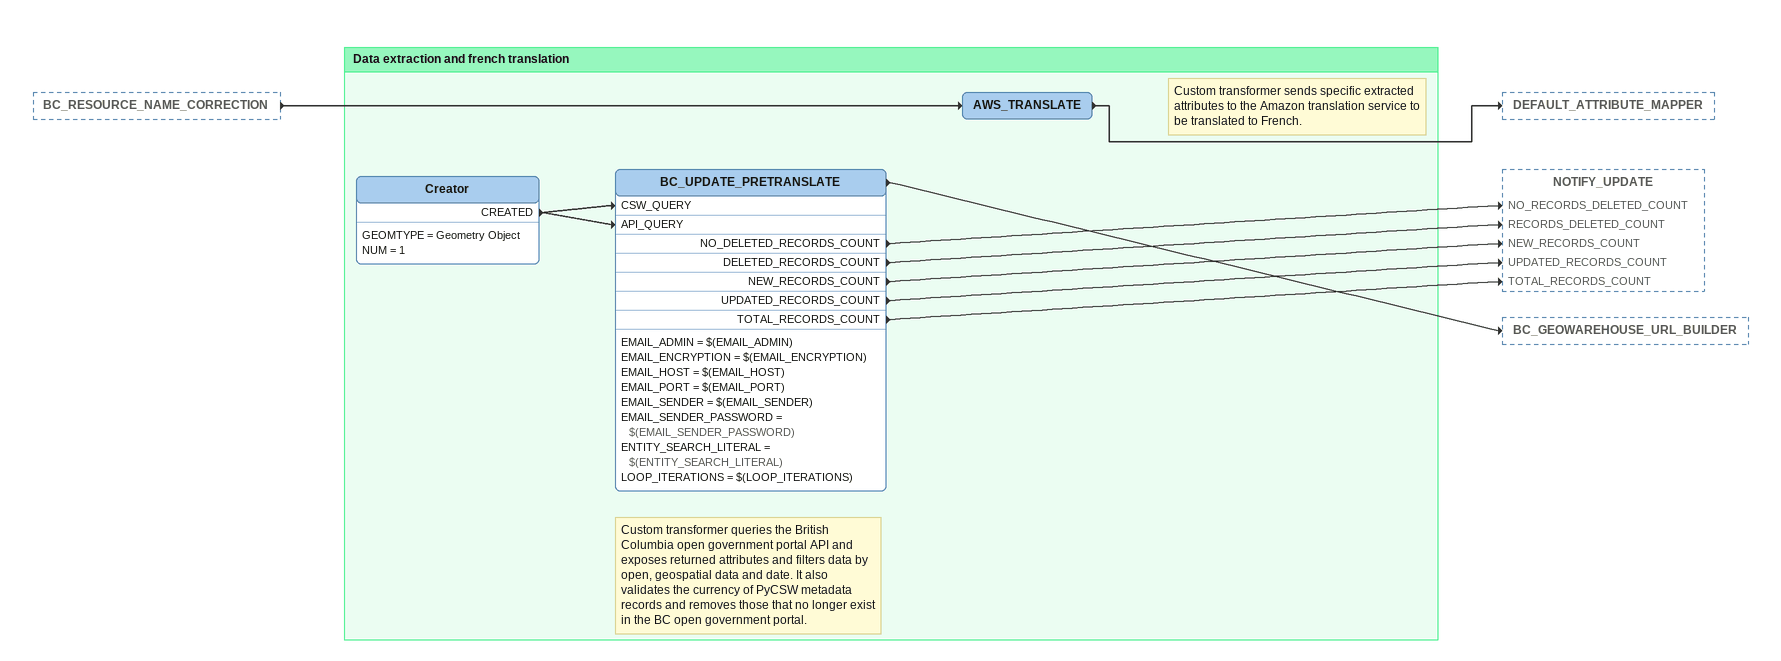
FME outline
BC_RESOURCE_NAME_CORRECTION [outside]
    -> AWS_TRANSLATE

Bookmark: Data extraction and french translation
Creator
    GEOMTYPE = Geometry Object
    NUM = 1
    CREATED -> BC_UPDATE_PRETRANSLATE [CSW_QUERY]
    CREATED -> BC_UPDATE_PRETRANSLATE [API_QUERY]
Note: Custom transformer queries the British Columbia open government portal API and exposes returned attributes and filters data by open, geospatial data and date. It also validates the currency of PyCSW metadata records and removes those that no longer exist in the BC open government portal.
BC_UPDATE_PRETRANSLATE
    EMAIL_ADMIN = $(EMAIL_ADMIN)
    EMAIL_ENCRYPTION = $(EMAIL_ENCRYPTION)
    EMAIL_HOST = $(EMAIL_HOST)
    EMAIL_PORT = $(EMAIL_PORT)
    EMAIL_SENDER = $(EMAIL_SENDER)
    EMAIL_SENDER_PASSWORD = $(EMAIL_SENDER_PASSWORD)
    ENTITY_SEARCH_LITERAL = $(ENTITY_SEARCH_LITERAL)
    LOOP_ITERATIONS = $(LOOP_ITERATIONS)
    NO_DELETED_RECORDS_COUNT -> NOTIFY_UPDATE [NO_RECORDS_DELETED_COUNT]
    DELETED_RECORDS_COUNT -> NOTIFY_UPDATE [RECORDS_DELETED_COUNT]
    NEW_RECORDS_COUNT -> NOTIFY_UPDATE [NEW_RECORDS_COUNT]
    -> BC_GEOWAREHOUSE_URL_BUILDER
    UPDATED_RECORDS_COUNT -> NOTIFY_UPDATE [UPDATED_RECORDS_COUNT]
    TOTAL_RECORDS_COUNT -> NOTIFY_UPDATE [TOTAL_RECORDS_COUNT]
Note: Custom transformer sends specific extracted attributes to the Amazon translation service to be translated to French.
AWS_TRANSLATE
    -> DEFAULT_ATTRIBUTE_MAPPER
